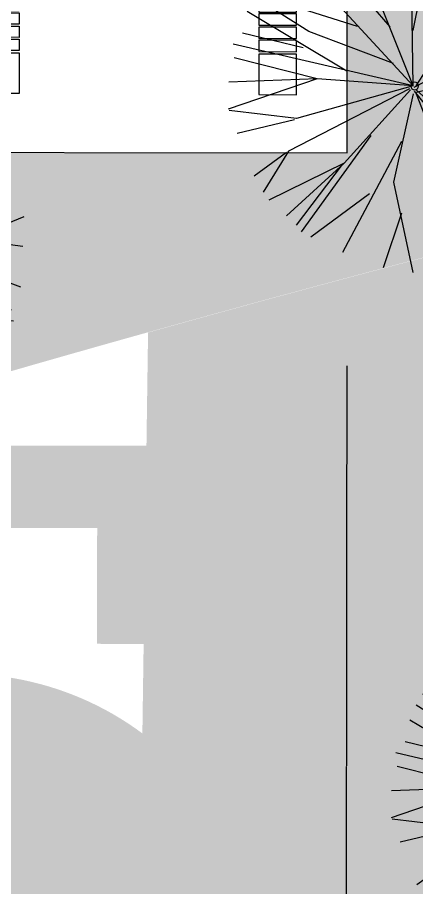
# Model space of a CAD drawing. Header units: millimetres. Extents: x -1030105 to 906887, y -616134 to 1220667.
# Drawn here: x -742200 to -731622, y -427529 to -404444 of the extents above; entities that cross this region are included whole.
import ezdxf

# ---------------------------------------------------------------- set-up
doc = ezdxf.new("R2010")
doc.units = ezdxf.units.MM
doc.header["$MEASUREMENT"] = 0
doc.linetypes.add('ACAD_ISO10W100', pattern=[18.5, 12, -3, 0.5, -3])
doc.linetypes.add('DASHED', pattern=[0.75, 0.5, -0.25])
for name, color, linetype in [('240930  KHU B- TMB gời inno$0$DA-ELEV-PEN1', 8, 'Continuous'), ('240930  KHU B- TMB gời inno$0$DA-WALL-PATT', 8, 'Continuous'), ('DA-LANS-TREE', 7, 'Continuous'), ('DA-WALL-LOW', 1, 'Continuous'), ('Dat cong trinh cac loai', 6, 'Continuous'), ('KTCQ CẢNH QUAN', 192, 'Continuous'), ('N-cay lon', 192, 'Continuous'), ('T-timduong', 1, 'DASHED')]:
    doc.layers.add(name, color=color, linetype=linetype)
doc.layers.add('240930  KHU B- TMB gời inno$0$GFA', color=6, linetype='Continuous', lineweight=0)
doc.layers.add('GFA', color=6, linetype='Continuous', lineweight=0)
pattern_1 = [(359.9394938158123, (-1186721561.658635, -431575606.1119671), (0.8448255484879041, 799.9995539184962), []), (89.9394938158124, (-1186721561.658635, -431575606.1119671), (-399.1549514107602, 800.42196669274), [800.0000000000002, -800.0000000000002])]

# ---------------------------------------------------------------- blocks, each defined once
blk = doc.blocks.new('*U1357')
at = {"layer": '240930  KHU B- TMB gời inno$0$DA-WALL-PATT'}
blk.add_lwpolyline([(-3.229222828849736e-06, -0.5999999999912385), (-0.3000032292184836, -0.5999983853798173), (-0.2999978471795833, 0.4000017712514665), (2.152816071429693e-06, 0.4000001566400453)], close=True, dxfattribs=at)
blk = doc.blocks.new('*U1358')
at = {"color": 0, "linetype": 'ByBlock', "lineweight": -2, "transparency": 16777216, "rotation": 180.0003083683384}
for p in [(-0.6520413989287883, -240.4905452351165), (-0.3020413989338584, -240.4905433514032), (0.04795860106107241, -240.4905414676899), (0.3979586010560023, -240.4905395839766), (0.7479586010509327, -240.4905377002632), (1.097958601045863, -240.4905358165499), (1.447958601040793, -240.4905339328366), (1.797958601035723, -240.4905320491233), (2.147958601030654, -240.4905301654099), (2.497958601025584, -240.4905282816966), (2.847958601020514, -240.4905263979833), (3.197958601015444, -240.49052451427), (3.547958601010374, -240.4905226305566)]:
    blk.add_blockref('*U1357', p, dxfattribs=at)
blk = doc.blocks.new('*U1367')
at = {"layer": '240930  KHU B- TMB gời inno$0$DA-WALL-PATT'}
blk.add_lwpolyline([(-0.003229222828849743, -599.9999999912397), (-300.0032292184842, -599.9983853798185), (-299.9978471795839, 400.0017712514673), (0.002152816071429697, 400.000156640046)], close=True, dxfattribs=at)
blk = doc.blocks.new('*U1368')
at = {"color": 0, "linetype": 'ByBlock', "lineweight": -2, "transparency": 16777216, "rotation": 180.0003083671565}
for p in [(397.9586010560033, -240490.539583977), (747.9586010509342, -240490.5377002637), (1097.958601045865, -240490.5358165504), (1447.958601040796, -240490.533932837), (1797.958601035727, -240490.5320491237), (2147.958601030658, -240490.5301654104), (2497.958601025588, -240490.5282816971), (2847.958601020519, -240490.5263979837), (3197.95860101545, -240490.5245142704), (3547.958601010381, -240490.5226305571)]:
    blk.add_blockref('*U1367', p, dxfattribs=at)
blk = doc.blocks.new('240930  KHU B- TMB gời inno$0$River Semi Roof plan')
at = {"layer": '240930  KHU B- TMB gời inno$0$DA-ELEV-PEN1', "elevation": -1.537108971898405e-07}
for points in [[(-1439.520074217347, -549.7446226924658), (-361.544846681878, -549.7446226924658), (-361.544846681878, 450.2687200419605), (-1439.520074217347, 450.2687200419605)], [(-1461.734797787387, -6899.987814486027), (-383.7595702519175, -6899.987814486027), (-383.7595702519175, -7900.001157220453), (-1461.734797787387, -7900.001157220453)]]:
    blk.add_lwpolyline(points, close=True, dxfattribs=at)
at = {"color": 0, "xscale": -0.9999999999999982, "rotation": 180}
blk.add_blockref('*U1368', (-5350.750164527912, -240440.2672532536, -1.529520665684676e-07), dxfattribs=at)
at = {"color": 0, "xscale": 999.9999999999999, "yscale": 999.9999999999999, "zscale": 999.9999999999999}
blk.add_blockref('*U1358', (-5372.964888097951, 232990.5348160751, -1.529520665684676e-07), dxfattribs=at)
blk = doc.blocks.new('240930  KHU B- TMB gời inno$0$xdfdfedf')
at = {"layer": 'GFA', "true_color": 0x8c7854}
h = blk.add_hatch(dxfattribs=at)
h.set_pattern_fill('DOLMIT', color=35, scale=0.4632663540241877, angle=180)
h.set_pattern_definition([(180, (-258403.9892735296, -65107.98810847144), (3.724945583697057e-17, -0.1158165885060469), []), (225.0000000000001, (-258403.9892735296, -65107.98810847144), (0.2316331766234062, -0.231633176623406), [0.1637893902130355, -0.3275787804260709])])
edge = h.paths.add_edge_path()
edge.add_line((51284.11029984243, -52735.68691597809), (51284.10992459711, -59305.58872179184))
edge.add_line((51284.10992459953, -59305.58872179175), (54356.53245873728, -59305.58611720464))
edge.add_line((54356.53245873749, -59305.58611720474), (54356.53346571728, -60905.83180085523))
edge.add_line((54356.53346571699, -60905.83180085523), (53713.36507962032, -60905.83092879246))
edge.add_line((53713.36507961713, -60905.83092879248), (53713.36507961713, -63841.70031221102))
edge.add_line((53713.36507961713, -63841.70031221095), (51420.65998631859, -63841.70031221095))
edge.add_line((51420.65998631902, -63841.70031221095), (51420.65998631902, -61725.14331486258))
edge.add_line((51420.65998631902, -61725.14331486262), (49099.27661844456, -61725.14329400528))
edge.add_line((49099.27661844715, -61725.14329400519), (49099.27599289256, -52735.68683800522))
edge.add_line((49099.27599289268, -52735.6868380052), (51284.10997818635, -52735.68687364032))
blk = doc.blocks.new('240930  KHU B- TMB gời inno$0$A$C55f665a7')
at = {"layer": '240930  KHU B- TMB gời inno$0$GFA', "xscale": 0.001000000000000001, "yscale": 0.001000000000000001, "zscale": 0.001000000000000001, "rotation": 270}
blk.add_blockref('240930  KHU B- TMB gời inno$0$River Semi Roof plan', (282.1531607334036, -42.65864143776707, -0.1982577429674086), dxfattribs=at)
at = {"layer": 'DA-WALL-LOW', "color": 7, "xscale": -0.000999999999999999, "yscale": 0.000999999999999999, "zscale": 0.000999999999999999, "rotation": 90}
blk.add_blockref('240930  KHU B- TMB gời inno$0$xdfdfedf', (218.0276705292054, -2.51390789198922, -0.1982579831558915), dxfattribs=at)
blk = doc.blocks.new('11')
at = {"layer": 'N-cay lon', "color": 66, "linetype": 'Continuous', "true_color": 0x50710f, "extrusion": (0, 0, -1)}
for p, q in [((-0.8493883115006611, 8.622475802898407), (1.045323515078053, 15.30620115064085)), ((2.994213696569204, 11.38457165937871), (1.861652409657836, 15.22577556571923)), ((-4.133730978239328, 8.749743212712929), (-3.539968090830371, 14.77650450798683)), ((-0.6116700826678425, 5.458361273631454), (-2.685357840266079, 15.084900630638)), ((-0.8302361299283803, 8.8168726391159), (-2.005083761410788, 15.01787931006402)), ((-0.8493883115006611, 8.622475802898407), (-0.8975696181878448, 15.10504957591183)), ((3.013365878141485, 11.57896849489771), (3.338975594146177, 14.88394439616241)), ((-2.688717623474076, 3.89631178509444), (-6.258906268514693, 13.67028798907995)), ((4.571315349196084, 9.266227803425863), (6.916513547184877, 13.55003716493957)), ((4.552163167623803, 9.071830967906862), (8.763663751073182, 12.77912548230961)), ((5.859106640797108, 5.60598843335174), (8.899744088295847, 12.76571870362386)), ((-7.105644583934918, 7.864811137085781), (-9.443493473925628, 12.02107074880041)), ((5.859106640797108, 5.60598843335174), (10.534284307505, 11.23064443469048)), ((-4.752530951518565, 6.651458175620064), (-11.38448619889095, 10.44561699568294)), ((5.859106640797108, 5.60598843335174), (11.74155391193926, 9.541330049745739)), ((-10.38790316320956, 6.617809810675681), (-12.45171649148688, 9.372956201201305)), ((0.09554149047471583, 0.08856151672080159), (12.63639445579611, 8.864215150941163)), ((-7.977358507690951, 5.987649870570749), (-13.16829243919346, 7.676871613832191)), ((8.5225677608978, 4.75473024463281), (12.79361400497146, 7.670997572597116)), ((-5.739237043424509, 3.607897916343063), (-13.40010816266295, 6.718291698954999)), ((-8.906597997411154, 3.527382204541937), (-14.02092068805359, 5.994216812541708)), ((4.676960743963718, 3.366921102628112), (13.88387888949364, 6.189494345104322)), ((-9.718919388949871, 0.8592088383156806), (-13.99976349773351, 4.814326933119446)), ((6.838514467235655, 0.209474690258503), (13.98363183648326, 4.412984173279256)), ((9.223947986843996, 3.507824073778465), (14.44920178526081, 4.955966917099431)), ((8.898335756384768, 0.2028226505499333), (14.76157980330754, 3.943772460101172)), ((-11.78074568673037, 2.240147592499852), (-15.08423802035395, 2.173043688293546)), ((10.06333448016085, 0.8732064310461283), (15.17167018074542, 2.529254974797368)), ((9.888949779910035, 0.4978195379953831), (15.05875204247423, -0.01151484018191695)), ((-8.084376655053347, -0.6758399098180234), (-15.46921726164874, -0.3409481490962207)), ((-8.084376655053347, -0.6758399098180234), (-14.62791778787505, -4.349740362726152)), ((-8.22043147077784, -0.6624356457032263), (-13.86706846521702, -6.387666177004576)), ((-9.812703323666938, -1.487085062544793), (-15.35038618312683, -1.923028420656919)), ((4.995272194966674, -1.768176998477429), (15.27533105923794, -1.99581856909208)), ((0.7606273911660537, -2.921373998047784), (8.429372959653847, -11.52882298873737)), ((3.500699751777574, -2.995019322261214), (9.808945691445842, -11.46845622221008)), ((9.505881004733965, -3.390372392255813), (14.85004244628362, -3.524317363742739)), ((11.68270701391157, -3.604835589416325), (14.26954683591612, -5.233808728866279)), ((-2.755461977911182, -3.752770610153675), (-12.17316877830308, -8.713826596038416)), ((-9.186005893861875, -4.885883269598708), (-13.08914853422903, -6.85690089687705)), ((-5.338421904249117, -4.872383849695325), (-9.186005893861875, -4.885883269598708)), ((-1.412214121897705, -5.455481715966016), (-0.7393173871096224, -13.96259501669556)), ((-3.646397104370408, -5.824244604678825), (-9.798923477297649, -11.10706692188978)), ((7.683795922785066, -6.547913960414007), (12.75780169828795, -8.029332089005038)), ((7.819850738393143, -6.561318224528804), (13.02795736421831, -6.681858931202441)), ((1.952650231309235, -7.553674111375585), (8.140088119544089, -13.07072101789527)), ((9.53100219834596, -7.31877962895669), (11.28436595294625, -10.43601073417813)), ((-6.344280177727342, -8.110340944724157), (-8.04753669560887, -12.84998830524273)), ((2.67311361792963, -8.606099339202046), (3.847986771026626, -14.80710852472112)), ((-2.668976308079436, -9.84655071143061), (-2.097758449963294, -15.20284914784133)), ((-0.9789540028432384, -9.424099230673164), (2.74044710630551, -14.89427627623081)), ((4.209974919911474, -9.73903425829485), (5.187326695071533, -13.76125625800341))]:
    blk.add_line(p, q, dxfattribs=at)
at = {"layer": 'N-cay lon', "color": 66, "linetype": 'Continuous', "true_color": 0x5d8311, "extrusion": (0, 0, -1)}
for p, q in [((0.1338559113210067, 0.4774572739843279), (2.994213696569204, 11.38457165937871)), ((-2.820815979037434, 1.16112212673761), (-7.977358507690951, 5.987649870570749))]:
    blk.add_line(p, q, dxfattribs=at)
at = {"layer": 'N-cay lon', "color": 63, "linetype": 'Continuous', "true_color": 0xb1e746, "extrusion": (0, 0, -1)}
for p, q in [((0.09554149047471583, 0.08856151672080159), (4.552163167623803, 9.071830967906862)), ((-0.002122340258210897, 0.4908539948519319), (-0.8493883115006611, 8.622475802898407)), ((-0.4103378304280341, 0.5310718161053956), (-4.752530951518565, 6.651458175620064)), ((0.09554149047471583, 0.08856151672080159), (5.859106640797108, 5.60598843335174)), ((-0.5654682631138712, 0.350071701221168), (-8.906597997411154, 3.527382204541937)), ((2.563562806113623, 0.0417962558567524), (9.223947986843996, 3.507824073778465)), ((-0.2934096745448187, 0.3232682016678154), (-9.718919388949871, 0.8592088383156806)), ((-0.3125719137024134, 0.12876927992329), (-8.084376655053347, -0.6758399098180234)), ((-0.4294900120003149, 0.336674980353564), (-3.646397104370408, -5.824244604678825)), ((-0.04043676098808646, 0.101958237355575), (-2.668976308079436, -9.84655071143061)), ((0.09554149047471583, 0.08856151672080159), (8.898335756384768, 0.2028226505499333)), ((0.09554149047471583, 0.08856151672080159), (9.505881004733965, -3.390372392255813)), ((0.09554149047471583, 0.08856151672080159), (7.683795922785066, -6.547913960414007)), ((-2.954891307512298, -0.1997578092850745), (-9.517510571866296, -4.06808816245757)), ((-0.05958894244395196, -0.09243859816342592), (1.952650231309235, -7.553674111375585))]:
    blk.add_line(p, q, dxfattribs=at)
blk.add_circle((0, 2.328306436538696e-10), 0.3205625640602738, dxfattribs=at)

msp = doc.modelspace()

# ---------------------------------------------------------------- block references
at = {"extrusion": (2.640915683520526e-09, -1.169969117981692e-09, 1), "xscale": 1000, "yscale": 1000, "zscale": 1000, "rotation": 359.939493815354}
msp.add_blockref('240930  KHU B- TMB gời inno$0$A$C55f665a7', (-1017362.464072716, -363899.1368995138, 200.7298921211862), dxfattribs=at)

# ---------------------------------------------------------------- next in the draw order: hatches: boundary and pattern name
at = {"layer": 'DA-LANS-TREE', "true_color": 0xc1a88b}
h = msp.add_hatch(dxfattribs=at)
h.set_pattern_fill('AR-B88', color=253, scale=100, angle=-0.06050618418760054)
h.set_pattern_definition(pattern_1)
edge = h.paths.add_edge_path()
edge.add_line((-681565.7796586349, -393621.330840221), (-681536.574422838, -365965.7100741188))
edge.add_arc((-591536.6243211892, -366060.7529574048), 90000.00028574887, 177.2152552349857, 179.9394938102781, ccw=False)
edge.add_line((-681430.3443616377, -361688.2080760916), (-686008.1165829165, -361502.5848428652))
edge.add_line((-686008.1165829164, -361502.5848428652), (-686045.7687045923, -395644.6731733908))
edge.add_line((-686045.7687045923, -395644.6731733908), (-689049.0752963228, -398641.3629304299))
edge.add_line((-689049.0752963228, -398641.3629304299), (-703449.0665411256, -398625.4825252843))
edge.add_line((-703449.0665411258, -398625.4825252842), (-703451.7349848839, -401045.1675911956))
edge.add_line((-703451.7349847273, -401045.1675913678), (-718451.7258627908, -401028.625502039))
edge.add_line((-718451.7258627908, -401028.625502039), (-718455.0541587735, -404046.6485860667))
edge.add_line((-718455.0541587735, -404046.6485860667), (-733455.0450376828, -404030.106497192))
edge.add_line((-733455.0450376826, -404030.106497192), (-733459.4744089617, -408046.5590708123))
edge.add_line((-733459.4744089618, -408046.5590708124), (-748459.4652868687, -408030.0169816557))
edge.add_line((-748459.4652870251, -408030.0169814834), (-748464.2322786318, -412352.6164529119))
edge.add_line((-748464.232278632, -412352.616452912), (-763464.2231571653, -412336.0743630662))
edge.add_line((-763464.2231571651, -412336.0743630662), (-763468.0829774045, -415836.0722355442))
edge.add_line((-763468.0829774046, -415836.0722355442), (-762547.8892786391, -419622.9374606108))
edge.add_arc((-806510.5968675076, -238681.8479014581), 186205.2565030312, 283.6563609440794, 286.6447903439455)
edge.add_arc((-608325.5558022913, -878314.9162006485), 483440.0888909462, 101.28737821869203, 107.43485106504289, ccw=False)
edge.add_arc((-646227.4517619095, -669551.9641312767), 271321.655091696, 98.92582157447117, 102.06713864912717, ccw=False)
edge.add_arc((-689565.7751973299, -393612.8825847635), 7999.999999571735, 278.9258215730435, 359.9394938156965)
at = {"layer": 'DA-LANS-TREE', "true_color": 0x878787}
h = msp.add_hatch(color=252, dxfattribs=at)
h.dxf.hatch_style = 1
edge = h.paths.add_edge_path()
edge.add_arc((-646230.9033952011, -669559.5119927216), 266821.6553513774, 99.65838293361725, 102.0729699532365)
edge.add_arc((-601871.4140900467, -906695.4752397902), 508028.8416378571, 101.3714166261055, 104.0368626176436)
edge.add_arc((-723151.4638051521, -421597.5552172604), 8000.000000664549, 104.0368626204075, 179.9212598849728)
edge.add_line((-731151.4562513449, -421586.561026635), (-731167.9908317853, -433618.053323602))
edge.add_arc((-723167.9983867514, -433629.0475143369), 7999.999999434159, 179.9212598851006, 269.7062214419657)
edge.add_line((-723209.0174319684, -441628.9423528826), (-719398.2654003125, -441648.4817861879))
edge.add_arc((-718866.7485279897, -314238.5322009706), 127411.0582465436, 269.7609802298821, 276.3390426318109)
edge.add_arc((-668909.9755221675, -808076.5648915217), 368955.6267933553, 86.68168572517078, 95.58211149632939, ccw=False)
edge.add_arc((-593625.9455688549, 255272.4471782743), 697101.0427768665, 265.5631668909344, 269.777400162506)
edge.add_line((-596334.2460718364, -441823.3345826822), (-539073.6673314472, -441870.1949628976))
edge.add_arc((-539067.120368172, -433870.1976408757), 8000.000000899767, 269.9531108239525, 359.9292735173243)
edge.add_line((-531067.1264622682, -433880.0729183404), (-531063.6680255953, -431078.3823666893))
edge.add_arc((-539063.6619296821, -431068.5070891464), 7999.999999079944, -0.07072648294415403, 79.5264433563241)
edge.add_arc((-483546.4310787767, -130750.8820275184), 297406.0229344684, 251.3773425592109, 259.5264430552101, ccw=False)
edge.add_arc((-641314.5357725518, -610386.0339319817), 207529.4300710454, 72.3867987659783, 88.7303637214981)
edge.add_arc((-646230.8982078014, -669559.510921783), 266821.655164988, 87.95643367319909, 92.71574535042346)
edge.add_line((-658873.1622604013, -403037.5252910231), (-658073.343621728, -398496.4240799547))
edge.add_arc((-646230.8982065357, -669559.511030132), 271321.6552733535, 87.96284355366828, 92.50159820735553, ccw=False)
edge.add_arc((-641314.535751943, -610386.0340252644), 212029.4301548454, 81.01338589657638, 88.72214035234282, ccw=False)
edge.add_arc((-607882.3448946341, -398983.8448490886), 2000.000003722598, 261.0133859327324, 291.8051217484538)
edge.add_line((-607139.4432279887, -400840.750104596), (-603742.8932297485, -399481.8748200211))
edge.add_arc((-602999.9915632594, -401338.780071895), 1999.999999963719, 79.61400223775081, 111.80512177945769, ccw=False)
edge.add_arc((-641314.5356973221, -610386.0337125605), 214529.4298371166, 78.0533685589757, 79.61400223249882, ccw=False)
edge.add_arc((-597320.837825744, -402459.8133960582), 1999.999998495377, 45.86224907156179, 78.05336858107398, ccw=False)
edge.add_line((-595928.0662206304, -401024.4781564712), (-593302.6291297051, -403572.0601639972))
edge.add_arc((-591909.857523558, -402136.7249234705), 1999.999999895753, 225.8622490723843, 256.653984896694)
edge.add_arc((-641314.5357742622, -610386.0340682087), 212029.4302014872, 72.37609564414731, 76.65398489353453, ccw=False)
edge.add_arc((-483182.4375145817, -129512.2625708988), 294196.0310584777, 251.3794695404504, 258.745632977102)
edge.add_arc((-539037.907624404, -410204.8607146377), 7999.999999665953, 258.7456329734143, 359.9292735248287)
edge.add_line((-531037.9137197689, -410214.7359910529), (-531027.1178773203, -401468.9889149996))
edge.add_line((-531027.1178773204, -401468.9889149996), (-526527.1213056176, -401474.5437582984))
edge.add_line((-526527.1213056175, -401474.5437582985), (-526567.1298908003, -433885.6277631114))
edge.add_arc((-539067.120367937, -433870.1976428648), 12500.0000006965, -90.04688917918872, -0.07072647935871146, ccw=False)
edge.add_line((-539077.3499987614, -446370.1934577898), (-573062.9766095612, -446342.3806148987))
edge.add_arc((-573064.6133513746, -448342.3799420603), 1999.999996921293, 89.95311079566602, 121.9584940573495)
edge.add_line((-574123.2229221764, -446645.5164340697), (-577151.959405678, -448535.0316548403))
edge.add_arc((-578210.5689781713, -446838.1681408355), 2000.000003062254, 269.95311083932813, 301.9584940078595, ccw=False)
edge.add_line((-578212.2057184654, -448838.1674741679), (-585065.0185175153, -448832.5593324694))
edge.add_arc((-585063.3817780046, -446832.5600086594), 1999.999993497695, 237.9477275640694, 269.95311086872306, ccw=False)
edge.add_line((-586124.7672546222, -448527.6885713215), (-589150.4070352885, -446633.2186266347))
edge.add_arc((-590211.7925146003, -448328.3472008709), 2000.000004688249, 57.9477276714054, 89.95311080055428)
edge.add_line((-590210.1557729119, -446328.3478659567), (-596344.8177890087, -446323.3274378933))
edge.add_arc((-593625.9455686952, 255272.4473027079), 701601.0429012587, 266.32507568658986, 269.777964564424, ccw=False)
edge.add_arc((-638652.6726883494, -446885.1207709848), 2000.000004319755, 88.3606972089186, 117.9912421998032)
edge.add_line((-639591.345883617, -445119.0820822832), (-642765.870985586, -446806.3846558614))
edge.add_arc((-643704.5441791464, -445040.3459728451), 1999.999998513202, 265.90980382823756, 297.9912422330636, ccw=False)
edge.add_arc((-593625.9437660547, 255272.4406565421), 704101.0364142593, 265.5687676588421, 265.90980384534316, ccw=False)
edge.add_line((-648026.562288529, -446723.8856756905), (-650684.5265237497, -446582.1885250958))
edge.add_arc((-650578.0568993627, -444585.0244802532), 2000.000000740562, 234.9860485591839, 266.9484274486715, ccw=False)
edge.add_line((-651725.6086631536, -446223.0491908219), (-654580.9535463016, -444222.6788436757))
edge.add_arc((-655728.5053097636, -445860.7035507988), 1999.99999775264, 54.98604851514578, 87.91585742587458)
edge.add_arc((-668909.975856141, -808076.5648681928), 364455.6267379617, 87.9158574177681, 95.5775025637566)
edge.add_arc((-718868.7314036665, -314201.026963521), 131948.55284819, 269.7600416362743, 276.3250155525753, ccw=False)
edge.add_line((-719421.3387081046, -446148.4226329037), (-723232.0906445205, -446128.8832001803))
edge.add_arc((-723167.998386078, -433629.0475140393), 12499.99999982686, 179.9212598823175, 269.7062214397296, ccw=False)
edge.add_line((-735667.9865820482, -433611.8690905237), (-735662.8420817133, -429868.4409238571))
edge.add_arc((-743662.8345265593, -429857.4467326366), 7999.999999378085, -0.07874011930274613, 53.35678124590142)
edge.add_line((-738888.1923014754, -423438.5066633966), (-738737.4706499891, -412803.4504856857))
edge.add_arc((-608329.0017459695, -878322.463001567), 483440.0891274947, 101.28737781403322, 105.6494530792925, ccw=False)
edge.add_arc((-646230.8981394325, -669559.5113479759), 271321.655597702, 99.6116924945714, 102.06713781955312, ccw=False)
edge.add_line((-691533.4635643519, -402046.6735959426), (-690996.4702887736, -406519.8956132343))
at = {"layer": 'DA-LANS-TREE', "true_color": 0xc1a88b}
h = msp.add_hatch(dxfattribs=at)
h.set_pattern_fill('AR-B88', color=253, scale=100, angle=-0.06050618418760054)
h.set_pattern_definition(pattern_1)
h.paths.add_polyline_path([(-730156.9459094317, -451647.2148058903), (-727156.9477323999, -451650.5232230326), (-715916.235042409, -451662.9195555036), (-715910.118310475, -446116.4059277886, -0.006653202551702962), (-719421.3387081046, -446148.4226329037), (-723232.0906443482, -446128.8832000237, -0.4131147231248626), (-735667.986581876, -433611.869090367), (-735662.8420818541, -429868.4409233559, 0.5033360582045424), (-745974.0599944722, -422198.5801823252, 0.002828650027246359), (-751125.9849413473, -423785.1376624003), (-753070.1118820999, -424352.6221186137, -0.1430726751487399), (-754191.7338905672, -424352.3861945019), (-757683.1113695418, -423331.6701340656, 0.1352171057502282), (-758745.2955830134, -423315.0742817193, -0.02977546659408244), (-781014.3652263565, -427682.1493432342), (-780650.8590842311, -430376.3019028315), (-759150.8721582242, -430400.0122312804), (-737650.8852318572, -430423.7225590873), (-737732.1157350193, -504081.6975099195), (-730214.7819521413, -504091.6248377602)])

# ---------------------------------------------------------------- next in the draw order: linework, layer by layer
at = {"layer": 'Dat cong trinh cac loai', "extrusion": (2.655489506349529e-09, 1.263057379239647e-08, 0.9999999999999999), "elevation": -0.1633311459409676}
msp.add_lwpolyline([(-733409.5014286488, -356478.4271698777), (-748412.9864307214, -359770.5966030286), (-748463.9381405036, -408018.8353550741), (-733463.9465048965, -408034.675834104)], close=True, dxfattribs=at)
at = {"layer": 'T-timduong', "color": 7, "linetype": 'ACAD_ISO10W100', "flags": 128}
msp.add_lwpolyline([(-733471.3994164248, -413690.0468059055), (-733493.3753878209, -433617.3572286382)], dxfattribs=at)
at = {"layer": 'T-timduong', "color": 242, "linetype": 'ACAD_ISO10W100', "flags": 128}
msp.add_lwpolyline([(-733471.3994164248, -413690.0468059055), (-733493.3753878209, -433617.3572286382)], dxfattribs=at)

# ---------------------------------------------------------------- next in the draw order: block references
at = {"layer": 'KTCQ CẢNH QUAN', "xscale": 320.0000000000005, "yscale": 320.0000000000005, "zscale": 320.0000000000005, "rotation": 131.9977580735893}
for p in [(-731670.3626826871, -406264.4739880419), (-746795.8660076517, -410561.5647407436), (-727357.0109234846, -425064.9995268861)]:
    msp.add_blockref('11', p, dxfattribs=at)

doc.saveas('drawing.dxf')
